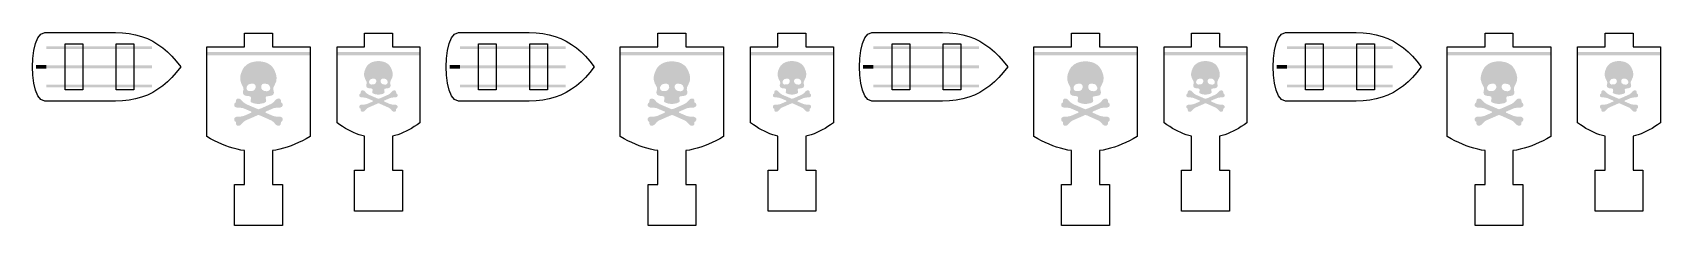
# Model space of a CAD drawing. Header units: millimetres. Extents: x 4 to 241, y 4 to 32.
import ezdxf

# ---------------------------------------------------------------- set-up
doc = ezdxf.new("R2010")
doc.units = ezdxf.units.MM
doc.layers.add('CUT', color=1, linetype='Continuous')
doc.layers.add('RASTER', color=7, linetype='Continuous')

msp = doc.modelspace()

# ---------------------------------------------------------------- hatches: boundary and pattern name
at = {"layer": 'RASTER'}
for points in [[(5.868, 30.095), (21.279, 30.095), (21.279, 29.684), (5.868, 29.684)], [(29.295, 29.244), (44.295, 29.244), (44.295, 28.744), (29.295, 28.744)], [(48.295, 29.244), (60.295, 29.244), (60.295, 28.744), (48.295, 28.744)], [(66.163, 30.095), (81.574, 30.095), (81.574, 29.684), (66.163, 29.684)], [(89.59, 29.244), (104.59, 29.244), (104.59, 28.744), (89.59, 28.744)], [(108.59, 29.244), (120.59, 29.244), (120.59, 28.744), (108.59, 28.744)], [(126.458, 30.095), (141.869, 30.095), (141.869, 29.684), (126.458, 29.684)], [(149.886, 29.244), (164.886, 29.244), (164.886, 28.744), (149.886, 28.744)], [(168.886, 29.244), (180.886, 29.244), (180.886, 28.744), (168.886, 28.744)], [(186.754, 30.095), (202.165, 30.095), (202.165, 29.684), (186.754, 29.684)], [(210.181, 29.244), (225.181, 29.244), (225.181, 28.744), (210.181, 28.744)], [(229.181, 29.244), (241.181, 29.244), (241.181, 28.744), (229.181, 28.744)], [(4.374, 27.367), (5.868, 27.367), (5.868, 26.807), (4.374, 26.807)], [(5.868, 27.293), (21.279, 27.293), (21.279, 26.882), (5.868, 26.882)], [(64.669, 27.367), (66.163, 27.367), (66.163, 26.807), (64.669, 26.807)], [(66.163, 27.293), (81.574, 27.293), (81.574, 26.882), (66.163, 26.882)], [(124.964, 27.367), (126.458, 27.367), (126.458, 26.807), (124.964, 26.807)], [(126.458, 27.293), (141.869, 27.293), (141.869, 26.882), (126.458, 26.882)], [(185.259, 27.367), (186.754, 27.367), (186.754, 26.807), (185.259, 26.807)], [(186.754, 27.293), (202.165, 27.293), (202.165, 26.882), (186.754, 26.882)], [(5.868, 24.491), (21.279, 24.491), (21.279, 24.08), (5.868, 24.08)], [(66.163, 24.491), (81.574, 24.491), (81.574, 24.08), (66.163, 24.08)], [(126.458, 24.491), (141.869, 24.491), (141.869, 24.08), (126.458, 24.08)], [(186.754, 24.491), (202.165, 24.491), (202.165, 24.08), (186.754, 24.08)]]:
    msp.add_hatch(color=7, dxfattribs=at).paths.add_polyline_path(points)
h = msp.add_hatch(color=7, dxfattribs=at)
h.paths.add_polyline_path([(36.485, 27.874), (37.041, 27.884), (37.713, 27.768), (38.124, 27.613), (38.55, 27.35), (38.796, 27.129), (39.126, 26.622), (39.364, 25.999), (39.453, 25.497), (39.389, 24.946), (38.978, 24.053), (38.961, 23.775), (39.059, 23.356), (38.985, 23.086), (38.862, 22.963), (38.675, 22.879), (37.954, 22.763), (37.853, 22.593), (37.927, 22.126), (37.885, 21.971), (37.573, 21.791), (36.967, 21.683), (36.598, 21.683), (36.173, 21.749), (35.762, 21.904), (35.663, 22.003), (35.639, 22.101), (35.712, 22.495), (35.68, 22.709), (35.523, 22.798), (34.91, 22.874), (34.637, 23.019), (34.531, 23.282), (34.549, 23.536), (34.63, 23.799), (34.59, 24.08), (34.293, 24.668), (34.138, 25.202), (34.138, 25.62), (34.226, 26.048), (34.465, 26.646), (34.721, 27.055), (35.149, 27.439), (35.548, 27.655), (35.973, 27.795)])
h.paths.add_polyline_path([(35.744, 24.628), (35.393, 24.537), (35.238, 24.422), (35.083, 24.158), (35.051, 23.974), (35.105, 23.782), (35.213, 23.644), (35.407, 23.543), (35.836, 23.553), (36.047, 23.612), (36.237, 23.743), (36.392, 24.03), (36.387, 24.301), (36.271, 24.505), (36.067, 24.621)], flags=0)
h.paths.add_polyline_path([(37.541, 24.628), (37.354, 24.545), (37.199, 24.331), (37.199, 24.006), (37.329, 23.767), (37.592, 23.588), (37.976, 23.529), (38.183, 23.543), (38.402, 23.669), (38.503, 23.863), (38.518, 24.045), (38.377, 24.373), (38.222, 24.513), (38.035, 24.596)], flags=0)
h.paths.add_polyline_path([(33.754, 22.461), (33.973, 22.453), (34.162, 22.372), (34.598, 21.922), (35.009, 21.644), (36.771, 20.896), (37.182, 21.026), (38.663, 21.685), (38.993, 21.922), (39.372, 22.33), (39.509, 22.414), (39.723, 22.47), (39.945, 22.421), (40.075, 22.207), (40.083, 21.919), (40.248, 21.789), (40.331, 21.651), (40.329, 21.398), (40.223, 21.257), (39.947, 21.139), (39.527, 21.142), (39.02, 21.058), (37.846, 20.558), (37.804, 20.477), (37.863, 20.389), (38.946, 19.921), (39.477, 19.813), (40.029, 19.798), (40.223, 19.697), (40.329, 19.557), (40.329, 19.306), (40.248, 19.166), (40.083, 19.035), (40.043, 18.656), (39.856, 18.499), (39.723, 18.484), (39.509, 18.541), (39.347, 18.649), (38.968, 19.057), (38.712, 19.244), (36.96, 20.027), (36.746, 20.059), (34.878, 19.244), (34.622, 19.057), (34.243, 18.649), (34.081, 18.541), (33.867, 18.484), (33.648, 18.536), (33.515, 18.747), (33.508, 19.035), (33.343, 19.166), (33.262, 19.306), (33.262, 19.557), (33.367, 19.697), (33.562, 19.798), (34.113, 19.813), (34.645, 19.921), (35.727, 20.389), (35.786, 20.477), (35.744, 20.558), (34.571, 21.058), (34.064, 21.142), (33.643, 21.139), (33.367, 21.257), (33.262, 21.398), (33.259, 21.651), (33.343, 21.789), (33.508, 21.919), (33.498, 22.101), (33.572, 22.347)])
h = msp.add_hatch(color=7, dxfattribs=at)
h.paths.add_polyline_path([(54.051, 27.916), (54.489, 27.924), (55.018, 27.833), (55.341, 27.711), (55.676, 27.504), (55.87, 27.329), (56.13, 26.93), (56.318, 26.44), (56.387, 26.045), (56.337, 25.611), (56.013, 24.908), (56, 24.689), (56.077, 24.36), (56.019, 24.147), (55.922, 24.05), (55.775, 23.984), (55.208, 23.893), (55.128, 23.759), (55.186, 23.391), (55.153, 23.269), (54.907, 23.128), (54.431, 23.042), (54.14, 23.042), (53.805, 23.095), (53.482, 23.217), (53.404, 23.294), (53.385, 23.372), (53.443, 23.682), (53.418, 23.85), (53.294, 23.92), (52.811, 23.98), (52.596, 24.094), (52.513, 24.301), (52.527, 24.501), (52.59, 24.708), (52.559, 24.929), (52.325, 25.392), (52.203, 25.812), (52.203, 26.142), (52.273, 26.479), (52.461, 26.95), (52.662, 27.271), (52.999, 27.573), (53.313, 27.744), (53.648, 27.854)])
h.paths.add_polyline_path([(53.468, 25.361), (53.191, 25.289), (53.069, 25.198), (52.947, 24.991), (52.922, 24.846), (52.964, 24.695), (53.05, 24.586), (53.203, 24.507), (53.54, 24.515), (53.706, 24.561), (53.855, 24.664), (53.978, 24.89), (53.974, 25.103), (53.883, 25.264), (53.722, 25.355)], flags=0)
h.paths.add_polyline_path([(54.882, 25.361), (54.735, 25.295), (54.613, 25.127), (54.613, 24.871), (54.716, 24.683), (54.923, 24.542), (55.225, 24.495), (55.388, 24.507), (55.56, 24.606), (55.64, 24.759), (55.651, 24.902), (55.541, 25.16), (55.419, 25.27), (55.272, 25.336)], flags=0)
h.paths.add_polyline_path([(51.901, 23.654), (52.073, 23.649), (52.222, 23.585), (52.565, 23.23), (52.889, 23.011), (54.276, 22.422), (54.599, 22.525), (55.766, 23.044), (56.025, 23.23), (56.323, 23.552), (56.432, 23.618), (56.6, 23.662), (56.775, 23.623), (56.877, 23.455), (56.883, 23.228), (57.013, 23.126), (57.079, 23.017), (57.077, 22.818), (56.994, 22.707), (56.777, 22.614), (56.445, 22.616), (56.046, 22.55), (55.122, 22.157), (55.089, 22.093), (55.136, 22.023), (55.988, 21.655), (56.407, 21.57), (56.841, 21.558), (56.994, 21.479), (57.077, 21.369), (57.077, 21.171), (57.013, 21.061), (56.883, 20.958), (56.852, 20.66), (56.705, 20.536), (56.6, 20.524), (56.432, 20.569), (56.304, 20.654), (56.006, 20.975), (55.804, 21.123), (54.425, 21.739), (54.256, 21.764), (52.786, 21.123), (52.585, 20.975), (52.286, 20.654), (52.158, 20.569), (51.99, 20.524), (51.818, 20.565), (51.713, 20.731), (51.707, 20.958), (51.577, 21.061), (51.513, 21.171), (51.513, 21.369), (51.597, 21.479), (51.75, 21.558), (52.184, 21.57), (52.602, 21.655), (53.454, 22.023), (53.501, 22.093), (53.468, 22.157), (52.544, 22.55), (52.145, 22.616), (51.814, 22.614), (51.597, 22.707), (51.513, 22.818), (51.511, 23.017), (51.577, 23.126), (51.707, 23.228), (51.699, 23.372), (51.758, 23.565)])
h = msp.add_hatch(color=7, dxfattribs=at)
h.paths.add_polyline_path([(96.78, 27.874), (97.336, 27.884), (98.008, 27.768), (98.419, 27.613), (98.845, 27.35), (99.091, 27.129), (99.421, 26.622), (99.659, 25.999), (99.748, 25.497), (99.684, 24.946), (99.273, 24.053), (99.256, 23.775), (99.354, 23.356), (99.28, 23.086), (99.157, 22.963), (98.97, 22.879), (98.249, 22.763), (98.149, 22.593), (98.222, 22.126), (98.181, 21.971), (97.868, 21.791), (97.263, 21.683), (96.894, 21.683), (96.468, 21.749), (96.057, 21.904), (95.958, 22.003), (95.934, 22.101), (96.008, 22.495), (95.976, 22.709), (95.818, 22.798), (95.205, 22.874), (94.932, 23.019), (94.827, 23.282), (94.844, 23.536), (94.925, 23.799), (94.886, 24.08), (94.588, 24.668), (94.433, 25.202), (94.433, 25.62), (94.521, 26.048), (94.76, 26.646), (95.016, 27.055), (95.444, 27.439), (95.843, 27.655), (96.269, 27.795)])
h.paths.add_polyline_path([(96.04, 24.628), (95.688, 24.537), (95.533, 24.422), (95.378, 24.158), (95.346, 23.974), (95.4, 23.782), (95.508, 23.644), (95.703, 23.543), (96.131, 23.553), (96.342, 23.612), (96.532, 23.743), (96.687, 24.03), (96.682, 24.301), (96.566, 24.505), (96.362, 24.621)], flags=0)
h.paths.add_polyline_path([(97.836, 24.628), (97.649, 24.545), (97.494, 24.331), (97.494, 24.006), (97.624, 23.767), (97.888, 23.588), (98.272, 23.529), (98.478, 23.543), (98.697, 23.669), (98.798, 23.863), (98.813, 24.045), (98.673, 24.373), (98.518, 24.513), (98.331, 24.596)], flags=0)
h.paths.add_polyline_path([(94.049, 22.461), (94.268, 22.453), (94.457, 22.372), (94.893, 21.922), (95.304, 21.644), (97.066, 20.896), (97.477, 21.026), (98.958, 21.685), (99.288, 21.922), (99.667, 22.33), (99.805, 22.414), (100.019, 22.47), (100.24, 22.421), (100.371, 22.207), (100.378, 21.919), (100.543, 21.789), (100.626, 21.651), (100.624, 21.398), (100.518, 21.257), (100.243, 21.139), (99.822, 21.142), (99.315, 21.058), (98.141, 20.558), (98.099, 20.477), (98.158, 20.389), (99.241, 19.921), (99.773, 19.813), (100.324, 19.798), (100.518, 19.697), (100.624, 19.557), (100.624, 19.306), (100.543, 19.166), (100.378, 19.035), (100.339, 18.656), (100.152, 18.499), (100.019, 18.484), (99.805, 18.541), (99.642, 18.649), (99.263, 19.057), (99.007, 19.244), (97.255, 20.027), (97.041, 20.059), (95.173, 19.244), (94.918, 19.057), (94.539, 18.649), (94.376, 18.541), (94.162, 18.484), (93.943, 18.536), (93.81, 18.747), (93.803, 19.035), (93.638, 19.166), (93.557, 19.306), (93.557, 19.557), (93.663, 19.697), (93.857, 19.798), (94.408, 19.813), (94.94, 19.921), (96.022, 20.389), (96.081, 20.477), (96.04, 20.558), (94.866, 21.058), (94.359, 21.142), (93.938, 21.139), (93.663, 21.257), (93.557, 21.398), (93.554, 21.651), (93.638, 21.789), (93.803, 21.919), (93.793, 22.101), (93.867, 22.347)])
h = msp.add_hatch(color=7, dxfattribs=at)
h.paths.add_polyline_path([(114.346, 27.916), (114.784, 27.924), (115.313, 27.833), (115.636, 27.711), (115.972, 27.504), (116.165, 27.329), (116.425, 26.93), (116.613, 26.44), (116.683, 26.045), (116.632, 25.611), (116.309, 24.908), (116.295, 24.689), (116.373, 24.36), (116.314, 24.147), (116.218, 24.05), (116.07, 23.984), (115.503, 23.893), (115.423, 23.759), (115.481, 23.391), (115.449, 23.269), (115.203, 23.128), (114.726, 23.042), (114.435, 23.042), (114.1, 23.095), (113.777, 23.217), (113.699, 23.294), (113.68, 23.372), (113.738, 23.682), (113.713, 23.85), (113.589, 23.92), (113.107, 23.98), (112.891, 24.094), (112.808, 24.301), (112.822, 24.501), (112.886, 24.708), (112.855, 24.929), (112.62, 25.392), (112.498, 25.812), (112.498, 26.142), (112.568, 26.479), (112.756, 26.95), (112.957, 27.271), (113.294, 27.573), (113.608, 27.744), (113.943, 27.854)])
h.paths.add_polyline_path([(113.763, 25.361), (113.486, 25.289), (113.364, 25.198), (113.242, 24.991), (113.217, 24.846), (113.26, 24.695), (113.345, 24.586), (113.498, 24.507), (113.835, 24.515), (114.001, 24.561), (114.151, 24.664), (114.273, 24.89), (114.269, 25.103), (114.178, 25.264), (114.017, 25.355)], flags=0)
h.paths.add_polyline_path([(115.177, 25.361), (115.03, 25.295), (114.908, 25.127), (114.908, 24.871), (115.011, 24.683), (115.218, 24.542), (115.52, 24.495), (115.683, 24.507), (115.855, 24.606), (115.935, 24.759), (115.946, 24.902), (115.836, 25.16), (115.714, 25.27), (115.567, 25.336)], flags=0)
h.paths.add_polyline_path([(112.196, 23.654), (112.368, 23.649), (112.518, 23.585), (112.861, 23.23), (113.184, 23.011), (114.571, 22.422), (114.895, 22.525), (116.061, 23.044), (116.32, 23.23), (116.619, 23.552), (116.727, 23.618), (116.896, 23.662), (117.07, 23.623), (117.173, 23.455), (117.178, 23.228), (117.308, 23.126), (117.374, 23.017), (117.372, 22.818), (117.289, 22.707), (117.072, 22.614), (116.741, 22.616), (116.342, 22.55), (115.418, 22.157), (115.385, 22.093), (115.431, 22.023), (116.283, 21.655), (116.702, 21.57), (117.136, 21.558), (117.289, 21.479), (117.372, 21.369), (117.372, 21.171), (117.308, 21.061), (117.178, 20.958), (117.147, 20.66), (117, 20.536), (116.896, 20.524), (116.727, 20.569), (116.599, 20.654), (116.301, 20.975), (116.099, 21.123), (114.72, 21.739), (114.552, 21.764), (113.081, 21.123), (112.88, 20.975), (112.582, 20.654), (112.454, 20.569), (112.285, 20.524), (112.113, 20.565), (112.008, 20.731), (112.002, 20.958), (111.873, 21.061), (111.809, 21.171), (111.809, 21.369), (111.892, 21.479), (112.045, 21.558), (112.479, 21.57), (112.897, 21.655), (113.75, 22.023), (113.796, 22.093), (113.763, 22.157), (112.839, 22.55), (112.44, 22.616), (112.109, 22.614), (111.892, 22.707), (111.809, 22.818), (111.807, 23.017), (111.873, 23.126), (112.002, 23.228), (111.995, 23.372), (112.053, 23.565)])
h = msp.add_hatch(color=7, dxfattribs=at)
h.paths.add_polyline_path([(157.076, 27.874), (157.632, 27.884), (158.303, 27.768), (158.714, 27.613), (159.14, 27.35), (159.386, 27.129), (159.716, 26.622), (159.955, 25.999), (160.043, 25.497), (159.979, 24.946), (159.568, 24.053), (159.551, 23.775), (159.649, 23.356), (159.576, 23.086), (159.453, 22.963), (159.266, 22.879), (158.545, 22.763), (158.444, 22.593), (158.518, 22.126), (158.476, 21.971), (158.163, 21.791), (157.558, 21.683), (157.189, 21.683), (156.763, 21.749), (156.352, 21.904), (156.254, 22.003), (156.229, 22.101), (156.303, 22.495), (156.271, 22.709), (156.113, 22.798), (155.501, 22.874), (155.228, 23.019), (155.122, 23.282), (155.139, 23.536), (155.22, 23.799), (155.181, 24.08), (154.883, 24.668), (154.728, 25.202), (154.728, 25.62), (154.817, 26.048), (155.055, 26.646), (155.311, 27.055), (155.739, 27.439), (156.138, 27.655), (156.564, 27.795)])
h.paths.add_polyline_path([(156.335, 24.628), (155.983, 24.537), (155.828, 24.422), (155.673, 24.158), (155.641, 23.974), (155.695, 23.782), (155.803, 23.644), (155.998, 23.543), (156.426, 23.553), (156.638, 23.612), (156.827, 23.743), (156.982, 24.03), (156.977, 24.301), (156.861, 24.505), (156.657, 24.621)], flags=0)
h.paths.add_polyline_path([(158.131, 24.628), (157.944, 24.545), (157.789, 24.331), (157.789, 24.006), (157.92, 23.767), (158.183, 23.588), (158.567, 23.529), (158.773, 23.543), (158.992, 23.669), (159.093, 23.863), (159.108, 24.045), (158.968, 24.373), (158.813, 24.513), (158.626, 24.596)], flags=0)
h.paths.add_polyline_path([(154.344, 22.461), (154.563, 22.453), (154.753, 22.372), (155.188, 21.922), (155.599, 21.644), (157.361, 20.896), (157.772, 21.026), (159.253, 21.685), (159.583, 21.922), (159.962, 22.33), (160.1, 22.414), (160.314, 22.47), (160.535, 22.421), (160.666, 22.207), (160.673, 21.919), (160.838, 21.789), (160.922, 21.651), (160.919, 21.398), (160.813, 21.257), (160.538, 21.139), (160.117, 21.142), (159.61, 21.058), (158.436, 20.558), (158.395, 20.477), (158.454, 20.389), (159.536, 19.921), (160.068, 19.813), (160.619, 19.798), (160.813, 19.697), (160.919, 19.557), (160.919, 19.306), (160.838, 19.166), (160.673, 19.035), (160.634, 18.656), (160.447, 18.499), (160.314, 18.484), (160.1, 18.541), (159.937, 18.649), (159.558, 19.057), (159.303, 19.244), (157.55, 20.027), (157.336, 20.059), (155.469, 19.244), (155.213, 19.057), (154.834, 18.649), (154.671, 18.541), (154.457, 18.484), (154.238, 18.536), (154.105, 18.747), (154.098, 19.035), (153.933, 19.166), (153.852, 19.306), (153.852, 19.557), (153.958, 19.697), (154.152, 19.798), (154.703, 19.813), (155.235, 19.921), (156.318, 20.389), (156.377, 20.477), (156.335, 20.558), (155.161, 21.058), (154.654, 21.142), (154.233, 21.139), (153.958, 21.257), (153.852, 21.398), (153.85, 21.651), (153.933, 21.789), (154.098, 21.919), (154.088, 22.101), (154.162, 22.347)])
h = msp.add_hatch(color=7, dxfattribs=at)
h.paths.add_polyline_path([(174.642, 27.916), (175.079, 27.924), (175.608, 27.833), (175.932, 27.711), (176.267, 27.504), (176.461, 27.329), (176.72, 26.93), (176.908, 26.44), (176.978, 26.045), (176.927, 25.611), (176.604, 24.908), (176.59, 24.689), (176.668, 24.36), (176.61, 24.147), (176.513, 24.05), (176.366, 23.984), (175.798, 23.893), (175.719, 23.759), (175.777, 23.391), (175.744, 23.269), (175.498, 23.128), (175.021, 23.042), (174.731, 23.042), (174.395, 23.095), (174.072, 23.217), (173.995, 23.294), (173.975, 23.372), (174.033, 23.682), (174.008, 23.85), (173.884, 23.92), (173.402, 23.98), (173.187, 24.094), (173.103, 24.301), (173.117, 24.501), (173.181, 24.708), (173.15, 24.929), (172.915, 25.392), (172.793, 25.812), (172.793, 26.142), (172.863, 26.479), (173.051, 26.95), (173.253, 27.271), (173.59, 27.573), (173.903, 27.744), (174.239, 27.854)])
h.paths.add_polyline_path([(174.058, 25.361), (173.781, 25.289), (173.659, 25.198), (173.537, 24.991), (173.512, 24.846), (173.555, 24.695), (173.64, 24.586), (173.793, 24.507), (174.13, 24.515), (174.297, 24.561), (174.446, 24.664), (174.568, 24.89), (174.564, 25.103), (174.473, 25.264), (174.312, 25.355)], flags=0)
h.paths.add_polyline_path([(175.473, 25.361), (175.325, 25.295), (175.203, 25.127), (175.203, 24.871), (175.306, 24.683), (175.513, 24.542), (175.815, 24.495), (175.978, 24.507), (176.151, 24.606), (176.23, 24.759), (176.242, 24.902), (176.131, 25.16), (176.009, 25.27), (175.862, 25.336)], flags=0)
h.paths.add_polyline_path([(172.491, 23.654), (172.664, 23.649), (172.813, 23.585), (173.156, 23.23), (173.479, 23.011), (174.866, 22.422), (175.19, 22.525), (176.356, 23.044), (176.615, 23.23), (176.914, 23.552), (177.022, 23.618), (177.191, 23.662), (177.365, 23.623), (177.468, 23.455), (177.474, 23.228), (177.603, 23.126), (177.669, 23.017), (177.667, 22.818), (177.584, 22.707), (177.367, 22.614), (177.036, 22.616), (176.637, 22.55), (175.713, 22.157), (175.68, 22.093), (175.726, 22.023), (176.579, 21.655), (176.997, 21.57), (177.431, 21.558), (177.584, 21.479), (177.667, 21.369), (177.667, 21.171), (177.603, 21.061), (177.474, 20.958), (177.443, 20.66), (177.295, 20.536), (177.191, 20.524), (177.022, 20.569), (176.894, 20.654), (176.596, 20.975), (176.395, 21.123), (175.015, 21.739), (174.847, 21.764), (173.377, 21.123), (173.175, 20.975), (172.877, 20.654), (172.749, 20.569), (172.58, 20.524), (172.408, 20.565), (172.303, 20.731), (172.298, 20.958), (172.168, 21.061), (172.104, 21.171), (172.104, 21.369), (172.187, 21.479), (172.34, 21.558), (172.774, 21.57), (173.193, 21.655), (174.045, 22.023), (174.091, 22.093), (174.058, 22.157), (173.134, 22.55), (172.735, 22.616), (172.404, 22.614), (172.187, 22.707), (172.104, 22.818), (172.102, 23.017), (172.168, 23.126), (172.298, 23.228), (172.29, 23.372), (172.348, 23.565)])
h = msp.add_hatch(color=7, dxfattribs=at)
h.paths.add_polyline_path([(217.371, 27.874), (217.927, 27.884), (218.599, 27.768), (219.01, 27.613), (219.435, 27.35), (219.681, 27.129), (220.011, 26.622), (220.25, 25.999), (220.338, 25.497), (220.274, 24.946), (219.863, 24.053), (219.846, 23.775), (219.945, 23.356), (219.871, 23.086), (219.748, 22.963), (219.561, 22.879), (218.84, 22.763), (218.739, 22.593), (218.813, 22.126), (218.771, 21.971), (218.458, 21.791), (217.853, 21.683), (217.484, 21.683), (217.058, 21.749), (216.647, 21.904), (216.549, 22.003), (216.524, 22.101), (216.598, 22.495), (216.566, 22.709), (216.409, 22.798), (215.796, 22.874), (215.523, 23.019), (215.417, 23.282), (215.434, 23.536), (215.515, 23.799), (215.476, 24.08), (215.178, 24.668), (215.023, 25.202), (215.023, 25.62), (215.112, 26.048), (215.35, 26.646), (215.606, 27.055), (216.035, 27.439), (216.433, 27.655), (216.859, 27.795)])
h.paths.add_polyline_path([(216.63, 24.628), (216.278, 24.537), (216.123, 24.422), (215.968, 24.158), (215.936, 23.974), (215.99, 23.782), (216.099, 23.644), (216.293, 23.543), (216.721, 23.553), (216.933, 23.612), (217.122, 23.743), (217.277, 24.03), (217.272, 24.301), (217.157, 24.505), (216.952, 24.621)], flags=0)
h.paths.add_polyline_path([(218.426, 24.628), (218.239, 24.545), (218.084, 24.331), (218.084, 24.006), (218.215, 23.767), (218.478, 23.588), (218.862, 23.529), (219.069, 23.543), (219.288, 23.669), (219.389, 23.863), (219.403, 24.045), (219.263, 24.373), (219.108, 24.513), (218.921, 24.596)], flags=0)
h.paths.add_polyline_path([(214.639, 22.461), (214.858, 22.453), (215.048, 22.372), (215.483, 21.922), (215.894, 21.644), (217.656, 20.896), (218.067, 21.026), (219.548, 21.685), (219.878, 21.922), (220.257, 22.33), (220.395, 22.414), (220.609, 22.47), (220.831, 22.421), (220.961, 22.207), (220.968, 21.919), (221.133, 21.789), (221.217, 21.651), (221.214, 21.398), (221.109, 21.257), (220.833, 21.139), (220.412, 21.142), (219.905, 21.058), (218.732, 20.558), (218.69, 20.477), (218.749, 20.389), (219.831, 19.921), (220.363, 19.813), (220.914, 19.798), (221.109, 19.697), (221.214, 19.557), (221.214, 19.306), (221.133, 19.166), (220.968, 19.035), (220.929, 18.656), (220.742, 18.499), (220.609, 18.484), (220.395, 18.541), (220.233, 18.649), (219.854, 19.057), (219.598, 19.244), (217.846, 20.027), (217.632, 20.059), (215.764, 19.244), (215.508, 19.057), (215.129, 18.649), (214.967, 18.541), (214.753, 18.484), (214.534, 18.536), (214.401, 18.747), (214.393, 19.035), (214.228, 19.166), (214.147, 19.306), (214.147, 19.557), (214.253, 19.697), (214.447, 19.798), (214.999, 19.813), (215.53, 19.921), (216.613, 20.389), (216.672, 20.477), (216.63, 20.558), (215.456, 21.058), (214.949, 21.142), (214.529, 21.139), (214.253, 21.257), (214.147, 21.398), (214.145, 21.651), (214.228, 21.789), (214.393, 21.919), (214.383, 22.101), (214.457, 22.347)])
h = msp.add_hatch(color=7, dxfattribs=at)
h.paths.add_polyline_path([(234.937, 27.916), (235.375, 27.924), (235.903, 27.833), (236.227, 27.711), (236.562, 27.504), (236.756, 27.329), (237.015, 26.93), (237.203, 26.44), (237.273, 26.045), (237.223, 25.611), (236.899, 24.908), (236.886, 24.689), (236.963, 24.36), (236.905, 24.147), (236.808, 24.05), (236.661, 23.984), (236.093, 23.893), (236.014, 23.759), (236.072, 23.391), (236.039, 23.269), (235.793, 23.128), (235.316, 23.042), (235.026, 23.042), (234.691, 23.095), (234.367, 23.217), (234.29, 23.294), (234.27, 23.372), (234.328, 23.682), (234.303, 23.85), (234.179, 23.92), (233.697, 23.98), (233.482, 24.094), (233.399, 24.301), (233.412, 24.501), (233.476, 24.708), (233.445, 24.929), (233.211, 25.392), (233.089, 25.812), (233.089, 26.142), (233.158, 26.479), (233.346, 26.95), (233.548, 27.271), (233.885, 27.573), (234.199, 27.744), (234.534, 27.854)])
h.paths.add_polyline_path([(234.354, 25.361), (234.077, 25.289), (233.955, 25.198), (233.833, 24.991), (233.807, 24.846), (233.85, 24.695), (233.935, 24.586), (234.088, 24.507), (234.425, 24.515), (234.592, 24.561), (234.741, 24.664), (234.863, 24.89), (234.859, 25.103), (234.768, 25.264), (234.607, 25.355)], flags=0)
h.paths.add_polyline_path([(235.768, 25.361), (235.621, 25.295), (235.498, 25.127), (235.498, 24.871), (235.601, 24.683), (235.808, 24.542), (236.111, 24.495), (236.273, 24.507), (236.446, 24.606), (236.525, 24.759), (236.537, 24.902), (236.426, 25.16), (236.304, 25.27), (236.157, 25.336)], flags=0)
h.paths.add_polyline_path([(232.786, 23.654), (232.959, 23.649), (233.108, 23.585), (233.451, 23.23), (233.774, 23.011), (235.161, 22.422), (235.485, 22.525), (236.651, 23.044), (236.911, 23.23), (237.209, 23.552), (237.318, 23.618), (237.486, 23.662), (237.66, 23.623), (237.763, 23.455), (237.769, 23.228), (237.899, 23.126), (237.965, 23.017), (237.963, 22.818), (237.879, 22.707), (237.662, 22.614), (237.331, 22.616), (236.932, 22.55), (236.008, 22.157), (235.975, 22.093), (236.022, 22.023), (236.874, 21.655), (237.292, 21.57), (237.726, 21.558), (237.879, 21.479), (237.963, 21.369), (237.963, 21.171), (237.899, 21.061), (237.769, 20.958), (237.738, 20.66), (237.591, 20.536), (237.486, 20.524), (237.318, 20.569), (237.19, 20.654), (236.891, 20.975), (236.69, 21.123), (235.311, 21.739), (235.142, 21.764), (233.672, 21.123), (233.47, 20.975), (233.172, 20.654), (233.044, 20.569), (232.876, 20.524), (232.703, 20.565), (232.599, 20.731), (232.593, 20.958), (232.463, 21.061), (232.399, 21.171), (232.399, 21.369), (232.482, 21.479), (232.635, 21.558), (233.069, 21.57), (233.488, 21.655), (234.34, 22.023), (234.387, 22.093), (234.354, 22.157), (233.43, 22.55), (233.031, 22.616), (232.699, 22.614), (232.482, 22.707), (232.399, 22.818), (232.397, 23.017), (232.463, 23.126), (232.593, 23.228), (232.585, 23.372), (232.643, 23.565)])

# ---------------------------------------------------------------- linework, layer by layer
at = {"layer": 'CUT'}
for points in [[(5.656, 32.082), (15.958, 32.082), (16.987, 32.046), (17.965, 31.938), (18.891, 31.76), (19.769, 31.513), (20.601, 31.197), (21.391, 30.813), (22.141, 30.364), (22.855, 29.849), (23.535, 29.272), (24.184, 28.631), (24.807, 27.93), (25.47, 27.087), (24.807, 26.244), (24.184, 25.543), (23.535, 24.903), (22.855, 24.325), (22.141, 23.81), (21.391, 23.361), (20.601, 22.977), (19.769, 22.661), (18.891, 22.414), (17.965, 22.236), (16.987, 22.129), (15.958, 22.093), (5.656, 22.093), (5.084, 22.306), (4.627, 22.88), (4.289, 23.706), (4.051, 24.725), (3.91, 25.873), (3.862, 27.087), (3.91, 28.301), (4.051, 29.45), (4.289, 30.468), (4.627, 31.295), (5.084, 31.868)], [(34.755, 31.984), (38.835, 31.984), (38.835, 29.984), (44.335, 29.984), (44.335, 16.921), (43.764, 16.598), (43.213, 16.31), (42.662, 16.046), (42.111, 15.806), (41.559, 15.589), (41.008, 15.396), (40.456, 15.227), (39.905, 15.081), (39.353, 14.959), (38.835, 14.867), (38.835, 9.94), (40.285, 9.94), (40.285, 3.96), (33.305, 3.96), (33.305, 9.94), (34.755, 9.94), (34.755, 14.867), (34.237, 14.959), (33.686, 15.081), (33.134, 15.227), (32.583, 15.396), (32.031, 15.589), (31.48, 15.806), (30.929, 16.046), (30.377, 16.31), (29.826, 16.598), (29.255, 16.921), (29.255, 29.984), (34.755, 29.984)], [(52.255, 31.984), (56.335, 31.984), (56.335, 29.984), (60.335, 29.984), (60.335, 18.923), (59.918, 18.627), (59.517, 18.363), (59.115, 18.117), (58.714, 17.892), (58.313, 17.686), (57.911, 17.499), (57.51, 17.333), (57.108, 17.185), (56.706, 17.058), (56.335, 16.958), (56.335, 12.028), (57.785, 12.028), (57.785, 6.048), (50.805, 6.048), (50.805, 12.028), (52.255, 12.028), (52.255, 16.958), (51.884, 17.058), (51.482, 17.185), (51.081, 17.333), (50.679, 17.499), (50.278, 17.686), (49.876, 17.892), (49.475, 18.117), (49.074, 18.363), (48.673, 18.627), (48.255, 18.923), (48.255, 29.984), (52.255, 29.984)], [(65.952, 32.082), (76.253, 32.082), (77.282, 32.046), (78.26, 31.938), (79.186, 31.76), (80.064, 31.513), (80.897, 31.197), (81.686, 30.813), (82.437, 30.364), (83.15, 29.849), (83.83, 29.272), (84.479, 28.631), (85.102, 27.93), (85.765, 27.087), (85.102, 26.244), (84.479, 25.543), (83.83, 24.903), (83.15, 24.325), (82.437, 23.81), (81.686, 23.361), (80.897, 22.977), (80.064, 22.661), (79.186, 22.414), (78.26, 22.236), (77.282, 22.129), (76.253, 22.093), (65.952, 22.093), (65.379, 22.306), (64.923, 22.88), (64.584, 23.706), (64.346, 24.725), (64.205, 25.873), (64.158, 27.087), (64.205, 28.301), (64.346, 29.45), (64.584, 30.468), (64.923, 31.295), (65.379, 31.868)], [(95.05, 31.984), (99.13, 31.984), (99.13, 29.984), (104.63, 29.984), (104.63, 16.921), (104.06, 16.598), (103.508, 16.31), (102.957, 16.046), (102.406, 15.806), (101.854, 15.589), (101.303, 15.396), (100.751, 15.227), (100.2, 15.081), (99.648, 14.959), (99.13, 14.867), (99.13, 9.94), (100.58, 9.94), (100.58, 3.96), (93.6, 3.96), (93.6, 9.94), (95.05, 9.94), (95.05, 14.867), (94.533, 14.959), (93.981, 15.081), (93.429, 15.227), (92.878, 15.396), (92.326, 15.589), (91.775, 15.806), (91.224, 16.046), (90.672, 16.31), (90.121, 16.598), (89.55, 16.921), (89.55, 29.984), (95.05, 29.984)], [(112.55, 31.984), (116.63, 31.984), (116.63, 29.984), (120.63, 29.984), (120.63, 18.923), (120.213, 18.627), (119.812, 18.363), (119.411, 18.117), (119.009, 17.892), (118.608, 17.686), (118.207, 17.499), (117.805, 17.333), (117.403, 17.185), (117.002, 17.058), (116.63, 16.958), (116.63, 12.028), (118.08, 12.028), (118.08, 6.048), (111.1, 6.048), (111.1, 12.028), (112.55, 12.028), (112.55, 16.958), (112.179, 17.058), (111.777, 17.185), (111.376, 17.333), (110.974, 17.499), (110.573, 17.686), (110.171, 17.892), (109.77, 18.117), (109.369, 18.363), (108.968, 18.627), (108.55, 18.923), (108.55, 29.984), (112.55, 29.984)], [(126.247, 32.082), (136.548, 32.082), (137.578, 32.046), (138.555, 31.938), (139.481, 31.76), (140.359, 31.513), (141.192, 31.197), (141.982, 30.813), (142.732, 30.364), (143.445, 29.849), (144.125, 29.272), (144.775, 28.631), (145.397, 27.93), (146.061, 27.087), (145.397, 26.244), (144.775, 25.543), (144.125, 24.903), (143.445, 24.325), (142.732, 23.81), (141.982, 23.361), (141.192, 22.977), (140.359, 22.661), (139.481, 22.414), (138.555, 22.236), (137.578, 22.129), (136.548, 22.093), (126.247, 22.093), (125.674, 22.306), (125.218, 22.88), (124.879, 23.706), (124.642, 24.725), (124.5, 25.873), (124.453, 27.087), (124.5, 28.301), (124.642, 29.45), (124.879, 30.468), (125.218, 31.295), (125.674, 31.868)], [(155.346, 31.984), (159.426, 31.984), (159.426, 29.984), (164.926, 29.984), (164.926, 16.921), (164.355, 16.598), (163.804, 16.31), (163.252, 16.046), (162.701, 15.806), (162.15, 15.589), (161.598, 15.396), (161.047, 15.227), (160.495, 15.081), (159.943, 14.959), (159.426, 14.867), (159.426, 9.94), (160.876, 9.94), (160.876, 3.96), (153.896, 3.96), (153.896, 9.94), (155.346, 9.94), (155.346, 14.867), (154.828, 14.959), (154.276, 15.081), (153.725, 15.227), (153.173, 15.396), (152.622, 15.589), (152.07, 15.806), (151.519, 16.046), (150.968, 16.31), (150.416, 16.598), (149.846, 16.921), (149.846, 29.984), (155.346, 29.984)], [(172.846, 31.984), (176.926, 31.984), (176.926, 29.984), (180.926, 29.984), (180.926, 18.923), (180.508, 18.627), (180.107, 18.363), (179.706, 18.117), (179.305, 17.892), (178.903, 17.686), (178.502, 17.499), (178.1, 17.333), (177.699, 17.185), (177.297, 17.058), (176.926, 16.958), (176.926, 12.028), (178.376, 12.028), (178.376, 6.048), (171.396, 6.048), (171.396, 12.028), (172.846, 12.028), (172.846, 16.958), (172.474, 17.058), (172.073, 17.185), (171.671, 17.333), (171.269, 17.499), (170.868, 17.686), (170.467, 17.892), (170.065, 18.117), (169.664, 18.363), (169.263, 18.627), (168.846, 18.923), (168.846, 29.984), (172.846, 29.984)], [(186.542, 32.082), (196.843, 32.082), (197.873, 32.046), (198.85, 31.938), (199.777, 31.76), (200.655, 31.513), (201.487, 31.197), (202.277, 30.813), (203.027, 30.364), (203.74, 29.849), (204.42, 29.272), (205.07, 28.631), (205.692, 27.93), (206.356, 27.087), (205.692, 26.244), (205.07, 25.543), (204.42, 24.903), (203.74, 24.325), (203.027, 23.81), (202.277, 23.361), (201.487, 22.977), (200.655, 22.661), (199.777, 22.414), (198.85, 22.236), (197.873, 22.129), (196.843, 22.093), (186.542, 22.093), (185.969, 22.306), (185.513, 22.88), (185.174, 23.706), (184.937, 24.725), (184.795, 25.873), (184.748, 27.087), (184.795, 28.301), (184.937, 29.45), (185.174, 30.468), (185.513, 31.295), (185.969, 31.868)], [(215.641, 31.984), (219.721, 31.984), (219.721, 29.984), (225.221, 29.984), (225.221, 16.921), (224.65, 16.598), (224.099, 16.31), (223.547, 16.046), (222.996, 15.806), (222.445, 15.589), (221.893, 15.396), (221.342, 15.227), (220.79, 15.081), (220.239, 14.959), (219.721, 14.867), (219.721, 9.94), (221.171, 9.94), (221.171, 3.96), (214.191, 3.96), (214.191, 9.94), (215.641, 9.94), (215.641, 14.867), (215.123, 14.959), (214.571, 15.081), (214.02, 15.227), (213.468, 15.396), (212.917, 15.589), (212.365, 15.806), (211.814, 16.046), (211.263, 16.31), (210.712, 16.598), (210.141, 16.921), (210.141, 29.984), (215.641, 29.984)], [(233.141, 31.984), (237.221, 31.984), (237.221, 29.984), (241.221, 29.984), (241.221, 18.923), (240.803, 18.627), (240.402, 18.363), (240.001, 18.117), (239.6, 17.892), (239.198, 17.686), (238.797, 17.499), (238.395, 17.333), (237.994, 17.185), (237.592, 17.058), (237.221, 16.958), (237.221, 12.028), (238.671, 12.028), (238.671, 6.048), (231.691, 6.048), (231.691, 12.028), (233.141, 12.028), (233.141, 16.958), (232.77, 17.058), (232.368, 17.185), (231.966, 17.333), (231.565, 17.499), (231.163, 17.686), (230.762, 17.892), (230.361, 18.117), (229.959, 18.363), (229.558, 18.627), (229.141, 18.923), (229.141, 29.984), (233.141, 29.984)], [(8.597, 30.45), (11.172, 30.45), (11.172, 23.725), (8.597, 23.725)], [(16.069, 30.45), (18.644, 30.45), (18.644, 23.725), (16.069, 23.725)], [(68.892, 30.45), (71.467, 30.45), (71.467, 23.725), (68.892, 23.725)], [(76.364, 30.45), (78.939, 30.45), (78.939, 23.725), (76.364, 23.725)], [(129.187, 30.45), (131.762, 30.45), (131.762, 23.725), (129.187, 23.725)], [(136.659, 30.45), (139.234, 30.45), (139.234, 23.725), (136.659, 23.725)], [(189.482, 30.45), (192.057, 30.45), (192.057, 23.725), (189.482, 23.725)], [(196.954, 30.45), (199.529, 30.45), (199.529, 23.725), (196.954, 23.725)]]:
    msp.add_lwpolyline(points, close=True, dxfattribs=at)

doc.saveas('drawing.dxf')
